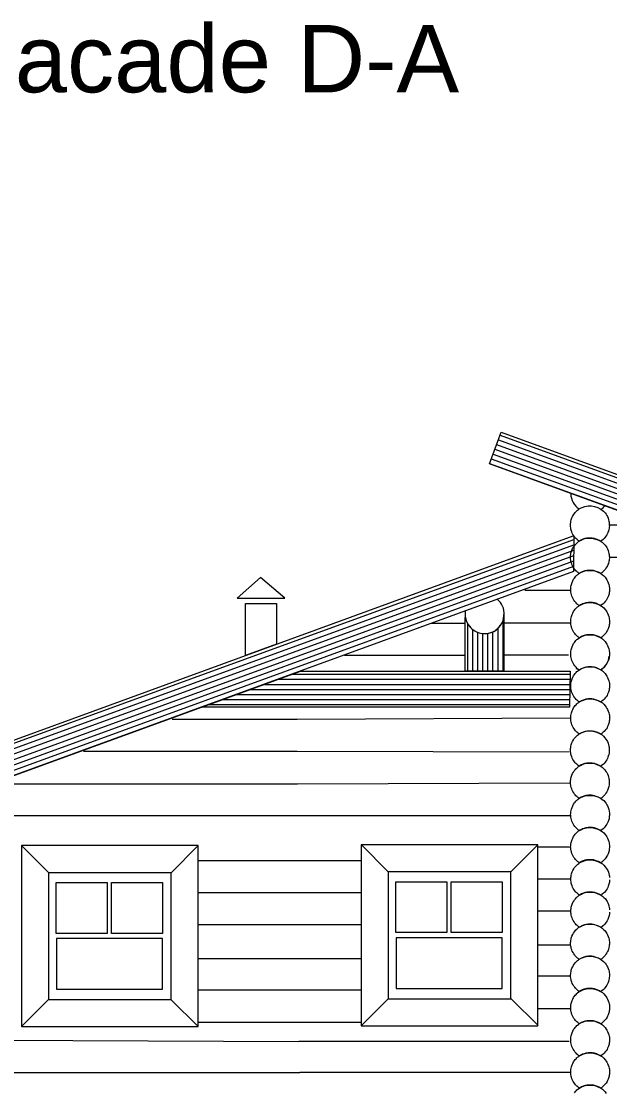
# Model space of a CAD drawing. Header units: millimetres. Extents: x 206455 to 265096, y 21531 to 53708.
# Drawn here: x 214325 to 218692, y 27155 to 35110 of the extents above; entities that cross this region are included whole.
import ezdxf

# ---------------------------------------------------------------- set-up
doc = ezdxf.new("R2010")
doc.units = ezdxf.units.MM
doc.layers.add('txt', color=7, linetype='Continuous', lineweight=13)
doc.layers.add('wall', color=5, linetype='Continuous')
doc.styles.get("Standard").update_dxf_attribs({"font": 'arial.ttf'})

msp = doc.modelspace()

# ---------------------------------------------------------------- hatches: boundary and pattern name
at = {"layer": 'wall', "linetype": 'Continuous', "lineweight": 0, "ltscale": 0.13}
h = msp.add_hatch(dxfattribs=at)
h.set_pattern_fill('ANSI31', color=253, scale=300, angle=335, style=0)
h.set_pattern_definition([(160, (328764.62, -335475.515), (12.8257554, 35.2384733), [])])
edge = h.paths.add_edge_path()
edge.add_line((217800.1, 31824.5), (217888.2, 32059.7))
edge.add_line((217888.2, 32059.7), (226026.8, 29097.7))
edge.add_line((226026.8, 29097.7), (226026.8, 28827.7))
edge.add_line((226026.8, 28827.7), (217800.3, 31824.5))
h = msp.add_hatch(dxfattribs=at)
h.set_pattern_fill('ANSI31', color=253, scale=300, angle=115, style=0)
h.set_pattern_definition([(20, (328765.513, -335464.96), (12.8257554, -35.2384733), [])])
edge = h.paths.add_edge_path()
edge.add_line((218427.8, 31283.9), (218425.6, 31024.4))
edge.add_line((218425.6, 31024.4), (211548.5, 28519))
edge.add_line((211548.5, 28519), (211548.5, 28780))
edge.add_line((211548.5, 28780), (218422.2, 31290.6))
h = msp.add_hatch(dxfattribs=at)
h.set_pattern_fill('ANSI31', color=253, scale=300, angle=45, style=0)
h.set_pattern_definition([(90, (108326.71, -335961.988), (-37.5, 2e-14), [])])
edge = h.paths.add_edge_path()
edge.add_line((217621.5, 30683.1), (217628, 30661.7))
edge.add_line((217628, 30661.7), (217640.4, 30634.1))
edge.add_line((217640.4, 30634.1), (217661.2, 30607.4))
edge.add_line((217661.2, 30607.4), (217680.5, 30590))
edge.add_line((217680.5, 30590), (217704.3, 30576.6))
edge.add_line((217704.3, 30576.6), (217725.2, 30568.9))
edge.add_line((217725.2, 30568.9), (217744.1, 30564.7))
edge.add_line((217744.1, 30564.7), (217764.7, 30563.5))
edge.add_line((217764.7, 30563.5), (217786.5, 30565))
edge.add_line((217786.5, 30565), (217811.2, 30571))
edge.add_line((217811.2, 30571), (217832.3, 30580))
edge.add_line((217832.3, 30580), (217852, 30592.4))
edge.add_line((217852, 30592.4), (217867.1, 30606))
edge.add_line((217867.1, 30606), (217881.6, 30623.2))
edge.add_line((217881.6, 30623.2), (217895, 30645.5))
edge.add_line((217895, 30645.5), (217901.3, 30661.5))
edge.add_line((217901.3, 30661.5), (217905.2, 30677.8))
edge.add_line((217905.2, 30677.8), (217908.3, 30699.6))
edge.add_line((217908.3, 30699.6), (217908.3, 30706.4))
edge.add_line((217908.3, 30706.4), (217908.3, 30284))
edge.add_line((217908.3, 30284), (217621.2, 30284.6))
edge.add_line((217621.2, 30284.6), (217621.2, 30683.3))
h = msp.add_hatch(dxfattribs=at)
h.set_pattern_fill('ANSI31', color=253, scale=300, angle=135, style=0)
h.set_pattern_definition([(180, (108326.71, -335475.515), (-2e-14, -37.5), [])])
edge = h.paths.add_edge_path()
edge.add_line((215664.2, 30018.2), (216398.5, 30284.1))
edge.add_line((216398.5, 30284.1), (218398.8, 30284.1))
edge.add_line((218398.8, 30284.1), (218395.9, 30018.1))
edge.add_line((218395.9, 30018.1), (215664.2, 30018.2))

# ---------------------------------------------------------------- linework, layer by layer
at = {"layer": 'wall', "color": 252, "linetype": 'Continuous', "lineweight": 5, "ltscale": 0.13}
for p, q in [((219054.9, 31368.8), (218690.4, 31368.8)), ((219179.6, 31129.6), (218692.1, 31129.6)), ((218062.7, 30885.4), (218405.2, 30885.4)), ((217367.3, 30640.9), (217621, 30640.9)), ((218399.6, 30640.9), (217900.9, 30640.9)), ((216724.9, 30403.5), (217620.9, 30403.5)), ((218386.9, 30403.5), (217909.1, 30403.5)), ((216373, 29926.1), (215444.4, 29926.1)), ((216373, 29688), (214785.7, 29688)), ((216376.1, 29445.5), (214134.9, 29445.5)), ((216379.3, 29210.7), (213470.6, 29210.7)), ((212968.9, 27548.9), (216385.6, 27535)), ((212970.6, 27304.3), (216391.5, 27304.3))]:
    msp.add_line(p, q, dxfattribs=at)
at = {"layer": 'wall', "color": 252, "linetype": 'Continuous', "lineweight": 5}
for p, q in [((218398.9, 29936), (216373, 29926.1)), ((218392.7, 29683.4), (216373, 29688)), ((218395.8, 29452.4), (216376.1, 29445.5)), ((218398.9, 29210.7), (216379.3, 29210.7)), ((218157.6, 28980.8), (218394.3, 28980.8)), ((216846.2, 28876.5), (215639.2, 28876.5)), ((218161.2, 28743.5), (218399.4, 28743.5)), ((216847.9, 28639.2), (215639.2, 28639.2)), ((218160.5, 28506.1), (218397.7, 28506.1)), ((216846.2, 28401.8), (215639.2, 28401.8)), ((218157.7, 28253.4), (218397.4, 28253.4)), ((216846.2, 28149.1), (215639.2, 28149.1)), ((218158.1, 28022.4), (218400.8, 28022.4)), ((215639.2, 27919.4), (216845.6, 27919.4)), ((218159.5, 27780.7), (218402.5, 27780.7)), ((216845.8, 27676.5), (215639.2, 27676.5)), ((218393.5, 27535), (216385.6, 27535)), ((218405.3, 27304), (216391.5, 27304))]:
    msp.add_line(p, q, dxfattribs=at)
at = {"layer": 'wall', "color": 250, "linetype": 'Continuous', "lineweight": 15, "ltscale": 0.13}
for points in [[(217800.1, 31824.5), (217888.2, 32059.7), (226026.8, 29097.7), (226026.8, 28827.7), (217800.3, 31824.5)], [(218427.8, 31283.9), (218425.6, 31024.4), (211548.5, 28519), (211548.5, 28780), (218422.2, 31290.6)], [(214326.5, 28990.1), (214525.7, 28788.7)], [(215436.8, 28787.9), (215637.5, 28989.9)], [(216849.3, 28996.1), (217048.6, 28794.8)], [(217959.7, 28793.9), (218160.3, 28995.9)], [(214526.1, 27845.3), (214326, 27645.3)], [(215437.7, 27845.1), (215638.2, 27646.5)], [(217049, 27851.4), (216848.9, 27651.3)], [(217960.6, 27851.1), (218161.1, 27652.5)]]:
    msp.add_lwpolyline(points, dxfattribs=at)
for points in [[(216101.3, 30981.3), (216101.3, 30981.3), (215926.3, 30826.4), (216279.8, 30826.4)], [(216218, 30484.6), (215988.1, 30400.9), (215988.1, 30787.6), (216218, 30787.6)], [(215637.8, 28989.9), (214325.9, 28989.9), (214325.9, 27645.2), (215637.8, 27645.2)], [(218160.7, 28996), (216848.7, 28996), (216848.7, 27651.2), (218160.7, 27651.2)], [(215437.5, 28788.4), (214525.8, 28788.4), (214525.8, 27845.4), (215437.5, 27845.4)], [(217960.3, 28794.4), (217048.7, 28794.4), (217048.7, 27851.5), (217960.3, 27851.5)], [(217484.1, 28343.8), (217106.4, 28343.8), (217106.4, 28720.8), (217484.1, 28720.8)], [(217894.7, 28343.4), (217517, 28343.4), (217517, 28720.3), (217894.7, 28720.3)], [(214961.3, 28337.7), (214583.6, 28337.7), (214583.6, 28714.7), (214961.3, 28714.7)], [(215371.9, 28337.3), (214994.1, 28337.3), (214994.1, 28714.3), (215371.9, 28714.3)], [(215371.9, 28299), (214585.1, 28299), (214585.1, 27923), (215371.9, 27923)], [(217894.8, 28305), (217107.9, 28305), (217107.9, 27929), (217894.8, 27929)]]:
    msp.add_lwpolyline(points, close=True, dxfattribs=at)
at = {"layer": 'wall', "color": 250, "linetype": 'Continuous', "lineweight": 0, "ltscale": 0.13}
for points in [[(217621.5, 30683.1), (217628, 30661.7), (217640.4, 30634.1), (217661.2, 30607.4), (217680.5, 30590), (217704.3, 30576.6), (217725.2, 30568.9), (217744.1, 30564.7), (217764.7, 30563.5), (217786.5, 30565), (217811.2, 30571), (217832.3, 30580), (217852, 30592.4), (217867.1, 30606), (217881.6, 30623.2), (217895, 30645.5), (217901.3, 30661.5), (217905.2, 30677.8), (217908.3, 30699.6), (217908.3, 30706.4), (217908.3, 30284), (217621.2, 30284.6), (217621.2, 30683.3)], [(215664.2, 30018.2), (215664.2, 30018.2), (216398.5, 30284.1), (218398.8, 30284.1), (218395.9, 30018.1), (215664.2, 30018.2)]]:
    msp.add_lwpolyline(points, dxfattribs=at)
at = {"layer": 'wall', "color": 250, "linetype": 'Continuous', "lineweight": 15, "ltscale": 100}
for points in [[(218466.2, 31250.3, 0), (218464.1, 31251.8, 0), (218460.9, 31254.1, 0), (218458.6, 31255.9, 0), (218454.2, 31259.5, 0), (218448.6, 31264.3, 0), (218443, 31269.6, 0), (218437.7, 31275.5, 0), (218432.9, 31281.6, 0), (218426.6, 31290.1, 0), (218420.8, 31300.3, 0), (218415.5, 31310.1, 0), (218411.6, 31319.9, 0), (218408, 31330.9, 0), (218405.7, 31339.7, 0), (218404.3, 31349.2, 0), (218403.1, 31358.7, 0), (218402.5, 31366.3, 0), (218402.8, 31376.4, 0), (218403.3, 31382.5, 0), (218403.9, 31389.3, 0), (218405.7, 31399.4, 0), (218407.7, 31408, 0), (218412.6, 31422.5, 0), (218418.1, 31433.9, 0), (218424, 31445.4, 0), (218430.9, 31455, 0), (218436.4, 31462.2, 0), (218441.9, 31468.3, 0), (218448.7, 31475.4, 0), (218453.6, 31479.6, 0), (218461.7, 31486, 0), (218467, 31489.8, 0), (218481.9, 31497.6, 0), (218489.2, 31501, 0), (218508.8, 31508, 0), (218532.4, 31511.8, 0), (218557.2, 31511.8, 0), (218580.7, 31507.9, 0), (218604.1, 31499.5, 0), (218623.5, 31490.8, 0), (218637.4, 31481.7, 0), (218647.7, 31472.4, 0), (218658.7, 31460.8, 0), (218666.2, 31450.1, 0), (218671.6, 31441.6, 0), (218676.3, 31432.7, 0), (218681.4, 31420.4, 0), (218685.6, 31407.7, 0), (218687.9, 31397.9, 0), (218689.3, 31391.3, 0), (218690.5, 31380.7, 0), (218690.6, 31372.7, 0), (218690.8, 31363.3, 0), (218689.7, 31354.4, 0), (218688.8, 31347, 0), (218687.3, 31337.9, 0), (218683.4, 31323.8, 0), (218680.6, 31316.9, 0), (218676.4, 31307.4, 0), (218672, 31298.3, 0), (218665, 31287.9, 0), (218659, 31280, 0), (218651.6, 31270.9, 0), (218644.3, 31263.7, 0), (218634, 31255.2, 0), (218627.5, 31250.6, 0), (218626.3, 31250.2, 0), (218623.2, 31252.2, 0), (218623.2, 31252.2, 0), (218618.9, 31254.2, 0), (218613.9, 31256.3, 0), (218609.2, 31258.4, 0), (218600.5, 31261.8, 0), (218593.2, 31264.7, 0), (218579.6, 31269.7, 0), (218572, 31271, 0), (218564.4, 31271.9, 0), (218558.1, 31272.8, 0), (218550.3, 31272.9, 0), (218541.8, 31272.8, 0), (218536.3, 31273, 0), (218531.3, 31272.6, 0), (218523.3, 31271.5, 0), (218515.6, 31270.2, 0), (218508.8, 31269, 0), (218502.1, 31266.6, 0), (218495.8, 31264.3, 0), (218488.9, 31262, 0), (218483, 31259.2, 0), (218474.4, 31254.7, 0), (218469.2, 31252, 0), (218466.2, 31250.3, 0), (218466.2, 31250.3, 0)], [(218466.3, 31011.4, 0), (218464.1, 31012.9, 0), (218460.9, 31015.1, 0), (218458.6, 31016.9, 0), (218454.2, 31020.6, 0), (218448.7, 31025.3, 0), (218443.1, 31030.7, 0), (218437.7, 31036.5, 0), (218433, 31042.6, 0), (218426.7, 31051.1, 0), (218420.8, 31061.3, 0), (218415.5, 31071.1, 0), (218411.6, 31080.9, 0), (218408, 31092, 0), (218405.8, 31100.7, 0), (218404.3, 31110.3, 0), (218403.1, 31119.7, 0), (218402.6, 31127.3, 0), (218402.8, 31137.4, 0), (218403.3, 31143.5, 0), (218403.9, 31150.3, 0), (218405.8, 31160.4, 0), (218407.7, 31169, 0), (218412.7, 31183.6, 0), (218418.2, 31194.9, 0), (218424, 31206.4, 0), (218430.9, 31216, 0), (218436.4, 31223.2, 0), (218441.9, 31229.3, 0), (218448.7, 31236.5, 0), (218453.6, 31240.6, 0), (218461.8, 31247.1, 0), (218467.1, 31250.8, 0), (218481.9, 31258.6, 0), (218489.3, 31262, 0), (218508.8, 31269, 0), (218532.5, 31272.8, 0), (218557.2, 31272.8, 0), (218580.7, 31268.9, 0), (218604.1, 31260.6, 0), (218623.5, 31251.9, 0), (218637.4, 31242.7, 0), (218647.8, 31233.4, 0), (218658.7, 31221.8, 0), (218666.2, 31211.2, 0), (218671.6, 31202.7, 0), (218676.3, 31193.7, 0), (218681.4, 31181.4, 0), (218685.6, 31168.8, 0), (218687.9, 31159, 0), (218689.3, 31152.3, 0), (218690.5, 31141.7, 0), (218690.7, 31133.7, 0), (218690.8, 31124.3, 0), (218689.7, 31115.4, 0), (218688.8, 31108, 0), (218687.3, 31099, 0), (218683.4, 31084.9, 0), (218680.6, 31077.9, 0), (218676.4, 31068.4, 0), (218672, 31059.4, 0), (218665, 31048.9, 0), (218659, 31041, 0), (218651.6, 31031.9, 0), (218644.3, 31024.7, 0), (218634, 31016.2, 0), (218627.5, 31011.6, 0), (218626.3, 31011.2, 0), (218623.2, 31013.2, 0), (218623.2, 31013.2, 0), (218618.9, 31015.2, 0), (218614, 31017.3, 0), (218609.2, 31019.4, 0), (218600.5, 31022.9, 0), (218593.2, 31025.7, 0), (218579.6, 31030.7, 0), (218572, 31032, 0), (218564.4, 31032.9, 0), (218558.1, 31033.8, 0), (218550.3, 31033.9, 0), (218541.9, 31033.8, 0), (218536.4, 31034, 0), (218531.3, 31033.6, 0), (218523.3, 31032.5, 0), (218515.6, 31031.2, 0), (218508.8, 31030, 0), (218502.1, 31027.6, 0), (218495.8, 31025.3, 0), (218488.9, 31023, 0), (218483, 31020.2, 0), (218474.5, 31015.8, 0), (218469.2, 31013, 0), (218466.3, 31011.4, 0), (218466.3, 31011.4, 0)], [(218467.4, 30772.1, 0), (218465.2, 30773.6, 0), (218462.1, 30775.9, 0), (218459.8, 30777.6, 0), (218455.4, 30781.3, 0), (218449.8, 30786.1, 0), (218444.2, 30791.4, 0), (218438.9, 30797.3, 0), (218434.1, 30803.4, 0), (218427.8, 30811.8, 0), (218422, 30822.1, 0), (218416.7, 30831.9, 0), (218412.8, 30841.7, 0), (218409.2, 30852.7, 0), (218406.9, 30861.5, 0), (218405.5, 30871, 0), (218404.3, 30880.5, 0), (218403.7, 30888, 0), (218404, 30898.2, 0), (218404.5, 30904.3, 0), (218405.1, 30911.1, 0), (218406.9, 30921.2, 0), (218408.9, 30929.7, 0), (218413.8, 30944.3, 0), (218419.3, 30955.7, 0), (218425.2, 30967.2, 0), (218432.1, 30976.8, 0), (218437.6, 30984, 0), (218443, 30990, 0), (218449.9, 30997.2, 0), (218454.8, 31001.4, 0), (218462.9, 31007.8, 0), (218468.2, 31011.6, 0), (218483.1, 31019.4, 0), (218490.4, 31022.8, 0), (218509.9, 31029.8, 0), (218533.6, 31033.6, 0), (218558.4, 31033.6, 0), (218581.9, 31029.7, 0), (218605.3, 31021.3, 0), (218624.7, 31012.6, 0), (218638.6, 31003.5, 0), (218648.9, 30994.2, 0), (218659.9, 30982.6, 0), (218667.4, 30971.9, 0), (218672.8, 30963.4, 0), (218677.4, 30954.5, 0), (218682.6, 30942.2, 0), (218686.8, 30929.5, 0), (218689.1, 30919.7, 0), (218690.5, 30913.1, 0), (218691.7, 30902.5, 0), (218691.8, 30894.5, 0), (218691.9, 30885, 0), (218690.8, 30876.2, 0), (218690, 30868.8, 0), (218688.5, 30859.7, 0), (218684.6, 30845.6, 0), (218681.8, 30838.7, 0), (218677.6, 30829.1, 0), (218673.1, 30820.1, 0), (218666.2, 30809.7, 0), (218660.2, 30801.7, 0), (218652.8, 30792.6, 0), (218645.5, 30785.5, 0), (218635.2, 30777, 0), (218628.7, 30772.3, 0), (218627.5, 30772, 0), (218624.4, 30773.9, 0), (218624.4, 30773.9, 0), (218620.1, 30776, 0), (218615.1, 30778.1, 0), (218610.4, 30780.1, 0), (218601.7, 30783.6, 0), (218594.4, 30786.5, 0), (218580.8, 30791.5, 0), (218573.1, 30792.7, 0), (218565.6, 30793.7, 0), (218559.3, 30794.5, 0), (218551.5, 30794.7, 0), (218543, 30794.5, 0), (218537.5, 30794.7, 0), (218532.5, 30794.4, 0), (218524.5, 30793.3, 0), (218516.8, 30792, 0), (218510, 30790.8, 0), (218503.2, 30788.4, 0), (218497, 30786.1, 0), (218490.1, 30783.8, 0), (218484.2, 30780.9, 0), (218475.6, 30776.5, 0), (218470.3, 30773.8, 0), (218467.4, 30772.1, 0), (218467.4, 30772.1, 0)], [(218467.4, 30533.2, 0), (218465.3, 30534.6, 0), (218462.1, 30536.9, 0), (218459.8, 30538.7, 0), (218455.4, 30542.3, 0), (218449.9, 30547.1, 0), (218444.3, 30552.4, 0), (218438.9, 30558.3, 0), (218434.1, 30564.4, 0), (218427.9, 30572.9, 0), (218422, 30583.1, 0), (218416.7, 30592.9, 0), (218412.8, 30602.7, 0), (218409.2, 30613.7, 0), (218406.9, 30622.5, 0), (218405.5, 30632, 0), (218404.3, 30641.5, 0), (218403.7, 30649.1, 0), (218404, 30659.2, 0), (218404.5, 30665.3, 0), (218405.1, 30672.1, 0), (218406.9, 30682.2, 0), (218408.9, 30690.8, 0), (218413.9, 30705.3, 0), (218419.4, 30716.7, 0), (218425.2, 30728.2, 0), (218432.1, 30737.8, 0), (218437.6, 30745, 0), (218443.1, 30751.1, 0), (218449.9, 30758.2, 0), (218454.8, 30762.4, 0), (218463, 30768.8, 0), (218468.3, 30772.6, 0), (218483.1, 30780.4, 0), (218490.5, 30783.8, 0), (218510, 30790.8, 0), (218533.7, 30794.6, 0), (218558.4, 30794.6, 0), (218581.9, 30790.7, 0), (218605.3, 30782.3, 0), (218624.7, 30773.6, 0), (218638.6, 30764.5, 0), (218648.9, 30755.2, 0), (218659.9, 30743.6, 0), (218667.4, 30733, 0), (218672.8, 30724.4, 0), (218677.5, 30715.5, 0), (218682.6, 30703.2, 0), (218686.8, 30690.5, 0), (218689.1, 30680.7, 0), (218690.5, 30674.1, 0), (218691.7, 30663.5, 0), (218691.8, 30655.5, 0), (218692, 30646.1, 0), (218690.9, 30637.2, 0), (218690, 30629.8, 0), (218688.5, 30620.7, 0), (218684.6, 30606.6, 0), (218681.8, 30599.7, 0), (218677.6, 30590.2, 0), (218673.2, 30581.1, 0), (218666.2, 30570.7, 0), (218660.2, 30562.8, 0), (218652.8, 30553.7, 0), (218645.5, 30546.5, 0), (218635.2, 30538, 0), (218628.7, 30533.4, 0), (218627.5, 30533, 0), (218624.4, 30535, 0), (218624.4, 30535, 0), (218620.1, 30537, 0), (218615.2, 30539.1, 0), (218610.4, 30541.2, 0), (218601.7, 30544.7, 0), (218594.4, 30547.5, 0), (218580.8, 30552.5, 0), (218573.2, 30553.8, 0), (218565.6, 30554.7, 0), (218559.3, 30555.6, 0), (218551.5, 30555.7, 0), (218543.1, 30555.6, 0), (218537.5, 30555.8, 0), (218532.5, 30555.4, 0), (218524.5, 30554.3, 0), (218516.8, 30553, 0), (218510, 30551.8, 0), (218503.3, 30549.4, 0), (218497, 30547.1, 0), (218490.1, 30544.8, 0), (218484.2, 30542, 0), (218475.6, 30537.5, 0), (218470.4, 30534.8, 0), (218467.4, 30533.2, 0), (218467.4, 30533.2, 0)], [(218467.5, 30294.2, 0), (218465.3, 30295.7, 0), (218462.1, 30297.9, 0), (218459.8, 30299.7, 0), (218455.5, 30303.4, 0), (218449.9, 30308.1, 0), (218444.3, 30313.5, 0), (218439, 30319.3, 0), (218434.2, 30325.4, 0), (218427.9, 30333.9, 0), (218422, 30344.1, 0), (218416.7, 30353.9, 0), (218412.8, 30363.7, 0), (218409.3, 30374.8, 0), (218407, 30383.5, 0), (218405.5, 30393.1, 0), (218404.3, 30402.5, 0), (218403.8, 30410.1, 0), (218404, 30420.2, 0), (218404.6, 30426.3, 0), (218405.2, 30433.1, 0), (218407, 30443.2, 0), (218409, 30451.8, 0), (218413.9, 30466.4, 0), (218419.4, 30477.7, 0), (218425.3, 30489.2, 0), (218432.1, 30498.8, 0), (218437.6, 30506, 0), (218443.1, 30512.1, 0), (218449.9, 30519.3, 0), (218454.8, 30523.4, 0), (218463, 30529.9, 0), (218468.3, 30533.6, 0), (218483.1, 30541.4, 0), (218490.5, 30544.8, 0), (218510, 30551.8, 0), (218533.7, 30555.6, 0), (218558.4, 30555.6, 0), (218582, 30551.7, 0), (218605.4, 30543.4, 0), (218624.8, 30534.7, 0), (218638.7, 30525.5, 0), (218649, 30516.2, 0), (218659.9, 30504.6, 0), (218667.4, 30494, 0), (218672.8, 30485.5, 0), (218677.5, 30476.5, 0), (218682.7, 30464.2, 0), (218686.8, 30451.6, 0), (218689.2, 30441.8, 0), (218690.5, 30435.1, 0), (218691.8, 30424.5, 0), (218691.9, 30416.5, 0), (218692, 30407.1, 0), (218690.9, 30398.2, 0), (218690, 30390.8, 0), (218688.6, 30381.8, 0), (218684.6, 30367.7, 0), (218681.8, 30360.7, 0), (218677.6, 30351.2, 0), (218673.2, 30342.2, 0), (218666.2, 30331.7, 0), (218660.2, 30323.8, 0), (218652.9, 30314.7, 0), (218645.5, 30307.5, 0), (218635.3, 30299, 0), (218628.7, 30294.4, 0), (218627.5, 30294, 0), (218624.4, 30296, 0), (218624.4, 30296, 0), (218620.1, 30298, 0), (218615.2, 30300.1, 0), (218610.5, 30302.2, 0), (218601.7, 30305.7, 0), (218594.4, 30308.5, 0), (218580.8, 30313.5, 0), (218573.2, 30314.8, 0), (218565.7, 30315.7, 0), (218559.4, 30316.6, 0), (218551.5, 30316.7, 0), (218543.1, 30316.6, 0), (218537.6, 30316.8, 0), (218532.6, 30316.4, 0), (218524.6, 30315.3, 0), (218516.8, 30314, 0), (218510.1, 30312.8, 0), (218503.3, 30310.4, 0), (218497, 30308.1, 0), (218490.1, 30305.8, 0), (218484.2, 30303, 0), (218475.7, 30298.6, 0), (218470.4, 30295.8, 0), (218467.5, 30294.2, 0), (218467.5, 30294.2, 0)], [(218467.8, 30056.3, 0), (218465.6, 30057.8, 0), (218462.4, 30060.1, 0), (218460.2, 30061.8, 0), (218455.8, 30065.5, 0), (218450.2, 30070.3, 0), (218444.6, 30075.6, 0), (218439.3, 30081.5, 0), (218434.5, 30087.6, 0), (218428.2, 30096, 0), (218422.4, 30106.3, 0), (218417, 30116.1, 0), (218413.2, 30125.9, 0), (218409.6, 30136.9, 0), (218407.3, 30145.7, 0), (218405.8, 30155.2, 0), (218404.6, 30164.7, 0), (218404.1, 30172.2, 0), (218404.4, 30182.4, 0), (218404.9, 30188.5, 0), (218405.5, 30195.3, 0), (218407.3, 30205.4, 0), (218409.3, 30214, 0), (218414.2, 30228.5, 0), (218419.7, 30239.9, 0), (218425.6, 30251.4, 0), (218432.4, 30261, 0), (218437.9, 30268.2, 0), (218443.4, 30274.2, 0), (218450.3, 30281.4, 0), (218455.2, 30285.6, 0), (218463.3, 30292, 0), (218468.6, 30295.8, 0), (218483.5, 30303.6, 0), (218490.8, 30307, 0), (218510.3, 30314, 0), (218534, 30317.8, 0), (218558.7, 30317.8, 0), (218582.3, 30313.9, 0), (218605.7, 30305.5, 0), (218625.1, 30296.8, 0), (218639, 30287.7, 0), (218649.3, 30278.4, 0), (218660.3, 30266.8, 0), (218667.8, 30256.1, 0), (218673.2, 30247.6, 0), (218677.8, 30238.7, 0), (218683, 30226.4, 0), (218687.2, 30213.7, 0), (218689.5, 30203.9, 0), (218690.9, 30197.3, 0), (218692.1, 30186.7, 0), (218692.2, 30178.7, 0), (218692.3, 30169.2, 0), (218691.2, 30160.4, 0), (218690.4, 30153, 0), (218688.9, 30143.9, 0), (218685, 30129.8, 0), (218682.2, 30122.9, 0), (218678, 30113.4, 0), (218673.5, 30104.3, 0), (218666.6, 30093.9, 0), (218660.6, 30085.9, 0), (218653.2, 30076.9, 0), (218645.8, 30069.7, 0), (218635.6, 30061.2, 0), (218629.1, 30056.6, 0), (218627.8, 30056.2, 0), (218624.8, 30058.2, 0), (218624.8, 30058.2, 0), (218620.5, 30060.2, 0), (218615.5, 30062.3, 0), (218610.8, 30064.4, 0), (218602, 30067.8, 0), (218594.8, 30070.7, 0), (218581.2, 30075.7, 0), (218573.5, 30076.9, 0), (218566, 30077.9, 0), (218559.7, 30078.8, 0), (218551.8, 30078.9, 0), (218543.4, 30078.8, 0), (218537.9, 30078.9, 0), (218532.9, 30078.6, 0), (218524.9, 30077.5, 0), (218517.2, 30076.2, 0), (218510.4, 30075, 0), (218503.6, 30072.6, 0), (218497.4, 30070.3, 0), (218490.4, 30068, 0), (218484.5, 30065.1, 0), (218476, 30060.7, 0), (218470.7, 30058, 0), (218467.8, 30056.3, 0), (218467.8, 30056.3, 0)], [(218467.9, 29817.4, 0), (218465.7, 29818.9, 0), (218462.5, 29821.1, 0), (218460.2, 29822.9, 0), (218455.9, 29826.5, 0), (218450.3, 29831.3, 0), (218444.7, 29836.7, 0), (218439.3, 29842.5, 0), (218434.6, 29848.6, 0), (218428.3, 29857.1, 0), (218422.4, 29867.3, 0), (218417.1, 29877.1, 0), (218413.2, 29886.9, 0), (218409.6, 29897.9, 0), (218407.4, 29906.7, 0), (218405.9, 29916.2, 0), (218404.7, 29925.7, 0), (218404.2, 29933.3, 0), (218404.4, 29943.4, 0), (218405, 29949.5, 0), (218405.5, 29956.3, 0), (218407.4, 29966.4, 0), (218409.3, 29975, 0), (218414.3, 29989.5, 0), (218419.8, 30000.9, 0), (218425.6, 30012.4, 0), (218432.5, 30022, 0), (218438, 30029.2, 0), (218443.5, 30035.3, 0), (218450.3, 30042.5, 0), (218455.2, 30046.6, 0), (218463.4, 30053, 0), (218468.7, 30056.8, 0), (218483.5, 30064.6, 0), (218490.9, 30068, 0), (218510.4, 30075, 0), (218534.1, 30078.8, 0), (218558.8, 30078.8, 0), (218582.3, 30074.9, 0), (218605.7, 30066.5, 0), (218625.1, 30057.8, 0), (218639, 30048.7, 0), (218649.4, 30039.4, 0), (218660.3, 30027.8, 0), (218667.8, 30017.2, 0), (218673.2, 30008.6, 0), (218677.9, 29999.7, 0), (218683, 29987.4, 0), (218687.2, 29974.8, 0), (218689.6, 29964.9, 0), (218690.9, 29958.3, 0), (218692.1, 29947.7, 0), (218692.3, 29939.7, 0), (218692.4, 29930.3, 0), (218691.3, 29921.4, 0), (218690.4, 29914, 0), (218688.9, 29904.9, 0), (218685, 29890.8, 0), (218682.2, 29883.9, 0), (218678, 29874.4, 0), (218673.6, 29865.3, 0), (218666.6, 29854.9, 0), (218660.6, 29847, 0), (218653.2, 29837.9, 0), (218645.9, 29830.7, 0), (218635.6, 29822.2, 0), (218629.1, 29817.6, 0), (218627.9, 29817.2, 0), (218624.8, 29819.2, 0), (218624.8, 29819.2, 0), (218620.5, 29821.2, 0), (218615.6, 29823.3, 0), (218610.8, 29825.4, 0), (218602.1, 29828.9, 0), (218594.8, 29831.7, 0), (218581.2, 29836.7, 0), (218573.6, 29838, 0), (218566, 29838.9, 0), (218559.7, 29839.8, 0), (218551.9, 29839.9, 0), (218543.5, 29839.8, 0), (218538, 29840, 0), (218532.9, 29839.6, 0), (218524.9, 29838.5, 0), (218517.2, 29837.2, 0), (218510.4, 29836, 0), (218503.7, 29833.6, 0), (218497.4, 29831.3, 0), (218490.5, 29829, 0), (218484.6, 29826.2, 0), (218476.1, 29821.7, 0), (218470.8, 29819, 0), (218467.9, 29817.4, 0), (218467.9, 29817.4, 0)], [(218466, 29579.5, 0), (218463.8, 29581, 0), (218460.6, 29583.2, 0), (218458.3, 29585, 0), (218454, 29588.7, 0), (218448.4, 29593.5, 0), (218442.8, 29598.8, 0), (218437.5, 29604.6, 0), (218432.7, 29610.8, 0), (218426.4, 29619.2, 0), (218420.5, 29629.4, 0), (218415.2, 29639.3, 0), (218411.3, 29649, 0), (218407.7, 29660.1, 0), (218405.5, 29668.9, 0), (218404, 29678.4, 0), (218402.8, 29687.8, 0), (218402.3, 29695.4, 0), (218402.5, 29705.6, 0), (218403.1, 29711.7, 0), (218403.7, 29718.5, 0), (218405.5, 29728.6, 0), (218407.5, 29737.1, 0), (218412.4, 29751.7, 0), (218417.9, 29763, 0), (218423.8, 29774.6, 0), (218430.6, 29784.1, 0), (218436.1, 29791.3, 0), (218441.6, 29797.4, 0), (218448.4, 29804.6, 0), (218453.3, 29808.7, 0), (218461.5, 29815.2, 0), (218466.8, 29819, 0), (218481.6, 29826.7, 0), (218489, 29830.2, 0), (218508.5, 29837.2, 0), (218532.2, 29841, 0), (218556.9, 29841, 0), (218580.5, 29837, 0), (218603.9, 29828.7, 0), (218623.2, 29820, 0), (218637.2, 29810.9, 0), (218647.5, 29801.5, 0), (218658.4, 29790, 0), (218665.9, 29779.3, 0), (218671.3, 29770.8, 0), (218676, 29761.8, 0), (218681.2, 29749.5, 0), (218685.3, 29736.9, 0), (218687.7, 29727.1, 0), (218689, 29720.4, 0), (218690.3, 29709.9, 0), (218690.4, 29701.8, 0), (218690.5, 29692.4, 0), (218689.4, 29683.6, 0), (218688.5, 29676.2, 0), (218687.1, 29667.1, 0), (218683.1, 29653, 0), (218680.3, 29646.1, 0), (218676.1, 29636.5, 0), (218671.7, 29627.5, 0), (218664.7, 29617, 0), (218658.7, 29609.1, 0), (218651.4, 29600, 0), (218644, 29592.9, 0), (218633.7, 29584.3, 0), (218627.2, 29579.7, 0), (218626, 29579.3, 0), (218622.9, 29581.3, 0), (218622.9, 29581.3, 0), (218618.6, 29583.3, 0), (218613.7, 29585.5, 0), (218609, 29587.5, 0), (218600.2, 29591, 0), (218592.9, 29593.8, 0), (218579.3, 29598.8, 0), (218571.7, 29600.1, 0), (218564.1, 29601, 0), (218557.8, 29601.9, 0), (218550, 29602.1, 0), (218541.6, 29601.9, 0), (218536.1, 29602.1, 0), (218531.1, 29601.8, 0), (218523, 29600.7, 0), (218515.3, 29599.4, 0), (218508.6, 29598.1, 0), (218501.8, 29595.7, 0), (218495.5, 29593.5, 0), (218488.6, 29591.1, 0), (218482.7, 29588.3, 0), (218474.2, 29583.9, 0), (218468.9, 29581.1, 0), (218466, 29579.5, 0), (218466, 29579.5, 0)], [(218466, 29340.5, 0), (218463.8, 29342, 0), (218460.6, 29344.3, 0), (218458.3, 29346, 0), (218454, 29349.7, 0), (218448.4, 29354.5, 0), (218442.8, 29359.8, 0), (218437.5, 29365.7, 0), (218432.7, 29371.8, 0), (218426.4, 29380.2, 0), (218420.5, 29390.4, 0), (218415.2, 29400.3, 0), (218411.4, 29410.1, 0), (218407.8, 29421.1, 0), (218405.5, 29429.9, 0), (218404, 29439.4, 0), (218402.8, 29448.8, 0), (218402.3, 29456.4, 0), (218402.6, 29466.6, 0), (218403.1, 29472.7, 0), (218403.7, 29479.5, 0), (218405.5, 29489.6, 0), (218407.5, 29498.1, 0), (218412.4, 29512.7, 0), (218417.9, 29524, 0), (218423.8, 29535.6, 0), (218430.6, 29545.2, 0), (218436.1, 29552.4, 0), (218441.6, 29558.4, 0), (218448.4, 29565.6, 0), (218453.4, 29569.8, 0), (218461.5, 29576.2, 0), (218466.8, 29580, 0), (218481.6, 29587.8, 0), (218489, 29591.2, 0), (218508.5, 29598.2, 0), (218532.2, 29602, 0), (218556.9, 29602, 0), (218580.5, 29598.1, 0), (218603.9, 29589.7, 0), (218623.3, 29581, 0), (218637.2, 29571.9, 0), (218647.5, 29562.6, 0), (218658.4, 29551, 0), (218665.9, 29540.3, 0), (218671.4, 29531.8, 0), (218676, 29522.8, 0), (218681.2, 29510.5, 0), (218685.4, 29497.9, 0), (218687.7, 29488.1, 0), (218689, 29481.4, 0), (218690.3, 29470.9, 0), (218690.4, 29462.9, 0), (218690.5, 29453.4, 0), (218689.4, 29444.6, 0), (218688.6, 29437.2, 0), (218687.1, 29428.1, 0), (218683.2, 29414, 0), (218680.3, 29407.1, 0), (218676.2, 29397.5, 0), (218671.7, 29388.5, 0), (218664.7, 29378, 0), (218658.7, 29370.1, 0), (218651.4, 29361, 0), (218644, 29353.9, 0), (218633.8, 29345.4, 0), (218627.2, 29340.7, 0), (218626, 29340.4, 0), (218622.9, 29342.3, 0), (218622.9, 29342.3, 0), (218618.6, 29344.4, 0), (218613.7, 29346.5, 0), (218609, 29348.5, 0), (218600.2, 29352, 0), (218592.9, 29354.8, 0), (218579.4, 29359.9, 0), (218571.7, 29361.1, 0), (218564.2, 29362.1, 0), (218557.9, 29362.9, 0), (218550, 29363.1, 0), (218541.6, 29362.9, 0), (218536.1, 29363.1, 0), (218531.1, 29362.8, 0), (218523.1, 29361.7, 0), (218515.4, 29360.4, 0), (218508.6, 29359.1, 0), (218501.8, 29356.7, 0), (218495.6, 29354.5, 0), (218488.6, 29352.1, 0), (218482.7, 29349.3, 0), (218474.2, 29344.9, 0), (218468.9, 29342.2, 0), (218466, 29340.5, 0), (218466, 29340.5, 0)], [(218467.2, 29101.3, 0), (218465, 29102.8, 0), (218461.8, 29105, 0), (218459.5, 29106.8, 0), (218455.2, 29110.5, 0), (218449.6, 29115.3, 0), (218444, 29120.6, 0), (218438.7, 29126.4, 0), (218433.9, 29132.5, 0), (218427.6, 29141, 0), (218421.7, 29151.2, 0), (218416.4, 29161.1, 0), (218412.5, 29170.8, 0), (218408.9, 29181.9, 0), (218406.7, 29190.6, 0), (218405.2, 29200.2, 0), (218404, 29209.6, 0), (218403.5, 29217.2, 0), (218403.7, 29227.3, 0), (218404.3, 29233.5, 0), (218404.8, 29240.2, 0), (218406.7, 29250.3, 0), (218408.7, 29258.9, 0), (218413.6, 29273.5, 0), (218419.1, 29284.8, 0), (218424.9, 29296.4, 0), (218431.8, 29305.9, 0), (218437.3, 29313.1, 0), (218442.8, 29319.2, 0), (218449.6, 29326.4, 0), (218454.5, 29330.5, 0), (218462.7, 29337, 0), (218468, 29340.7, 0), (218482.8, 29348.5, 0), (218490.2, 29352, 0), (218509.7, 29358.9, 0), (218533.4, 29362.7, 0), (218558.1, 29362.7, 0), (218581.7, 29358.8, 0), (218605, 29350.5, 0), (218624.4, 29341.8, 0), (218638.4, 29332.6, 0), (218648.7, 29323.3, 0), (218659.6, 29311.7, 0), (218667.1, 29301.1, 0), (218672.5, 29292.6, 0), (218677.2, 29283.6, 0), (218682.4, 29271.3, 0), (218686.5, 29258.7, 0), (218688.9, 29248.9, 0), (218690.2, 29242.2, 0), (218691.4, 29231.7, 0), (218691.6, 29223.6, 0), (218691.7, 29214.2, 0), (218690.6, 29205.4, 0), (218689.7, 29197.9, 0), (218688.3, 29188.9, 0), (218684.3, 29174.8, 0), (218681.5, 29167.9, 0), (218677.3, 29158.3, 0), (218672.9, 29149.3, 0), (218665.9, 29138.8, 0), (218659.9, 29130.9, 0), (218652.6, 29121.8, 0), (218645.2, 29114.6, 0), (218634.9, 29106.1, 0), (218628.4, 29101.5, 0), (218627.2, 29101.1, 0), (218624.1, 29103.1, 0), (218624.1, 29103.1, 0), (218619.8, 29105.1, 0), (218614.9, 29107.2, 0), (218610.1, 29109.3, 0), (218601.4, 29112.8, 0), (218594.1, 29115.6, 0), (218580.5, 29120.6, 0), (218572.9, 29121.9, 0), (218565.3, 29122.8, 0), (218559, 29123.7, 0), (218551.2, 29123.8, 0), (218542.8, 29123.7, 0), (218537.3, 29123.9, 0), (218532.3, 29123.5, 0), (218524.2, 29122.4, 0), (218516.5, 29121.1, 0), (218509.8, 29119.9, 0), (218503, 29117.5, 0), (218496.7, 29115.2, 0), (218489.8, 29112.9, 0), (218483.9, 29110.1, 0), (218475.4, 29105.7, 0), (218470.1, 29102.9, 0), (218467.2, 29101.3, 0), (218467.2, 29101.3, 0)], [(218467.2, 28862.3, 0), (218465, 28863.8, 0), (218461.8, 28866, 0), (218459.5, 28867.8, 0), (218455.2, 28871.5, 0), (218449.6, 28876.3, 0), (218444, 28881.6, 0), (218438.7, 28887.4, 0), (218433.9, 28893.6, 0), (218427.6, 28902, 0), (218421.7, 28912.2, 0), (218416.4, 28922.1, 0), (218412.5, 28931.8, 0), (218409, 28942.9, 0), (218406.7, 28951.7, 0), (218405.2, 28961.2, 0), (218404, 28970.6, 0), (218403.5, 28978.2, 0), (218403.8, 28988.4, 0), (218404.3, 28994.5, 0), (218404.9, 29001.3, 0), (218406.7, 29011.4, 0), (218408.7, 29019.9, 0), (218413.6, 29034.5, 0), (218419.1, 29045.8, 0), (218425, 29057.4, 0), (218431.8, 29067, 0), (218437.3, 29074.1, 0), (218442.8, 29080.2, 0), (218449.6, 29087.4, 0), (218454.6, 29091.6, 0), (218462.7, 29098, 0), (218468, 29101.8, 0), (218482.8, 29109.5, 0), (218490.2, 29113, 0), (218509.7, 29120, 0), (218533.4, 29123.8, 0), (218558.1, 29123.8, 0), (218581.7, 29119.8, 0), (218605.1, 29111.5, 0), (218624.5, 29102.8, 0), (218638.4, 29093.7, 0), (218648.7, 29084.3, 0), (218659.6, 29072.8, 0), (218667.1, 29062.1, 0), (218672.5, 29053.6, 0), (218677.2, 29044.6, 0), (218682.4, 29032.3, 0), (218686.5, 29019.7, 0), (218688.9, 29009.9, 0), (218690.2, 29003.2, 0), (218691.5, 28992.7, 0), (218691.6, 28984.6, 0), (218691.7, 28975.2, 0), (218690.6, 28966.4, 0), (218689.7, 28959, 0), (218688.3, 28949.9, 0), (218684.3, 28935.8, 0), (218681.5, 28928.9, 0), (218677.3, 28919.3, 0), (218672.9, 28910.3, 0), (218665.9, 28899.8, 0), (218659.9, 28891.9, 0), (218652.6, 28882.8, 0), (218645.2, 28875.7, 0), (218635, 28867.1, 0), (218628.4, 28862.5, 0), (218627.2, 28862.1, 0), (218624.1, 28864.1, 0), (218624.1, 28864.1, 0), (218619.8, 28866.2, 0), (218614.9, 28868.3, 0), (218610.2, 28870.3, 0), (218601.4, 28873.8, 0), (218594.1, 28876.6, 0), (218580.5, 28881.6, 0), (218572.9, 28882.9, 0), (218565.4, 28883.8, 0), (218559.1, 28884.7, 0), (218551.2, 28884.9, 0), (218542.8, 28884.7, 0), (218537.3, 28884.9, 0), (218532.3, 28884.6, 0), (218524.3, 28883.5, 0), (218516.5, 28882.2, 0), (218509.8, 28880.9, 0), (218503, 28878.5, 0), (218496.7, 28876.3, 0), (218489.8, 28873.9, 0), (218483.9, 28871.1, 0), (218475.4, 28866.7, 0), (218470.1, 28863.9, 0), (218467.2, 28862.3, 0), (218467.2, 28862.3, 0)], [(218468.5, 28621.7, 0), (218466.3, 28623.2, 0), (218463.1, 28625.4, 0), (218460.8, 28627.2, 0), (218456.5, 28630.9, 0), (218450.9, 28635.6, 0), (218445.3, 28641, 0), (218440, 28646.8, 0), (218435.2, 28652.9, 0), (218428.9, 28661.4, 0), (218423, 28671.6, 0), (218417.7, 28681.4, 0), (218413.8, 28691.2, 0), (218410.2, 28702.3, 0), (218408, 28711, 0), (218406.5, 28720.6, 0), (218405.3, 28730, 0), (218404.8, 28737.6, 0), (218405, 28747.7, 0), (218405.6, 28753.8, 0), (218406.2, 28760.6, 0), (218408, 28770.7, 0), (218410, 28779.3, 0), (218414.9, 28793.9, 0), (218420.4, 28805.2, 0), (218426.3, 28816.7, 0), (218433.1, 28826.3, 0), (218438.6, 28833.5, 0), (218444.1, 28839.6, 0), (218450.9, 28846.8, 0), (218455.8, 28850.9, 0), (218464, 28857.4, 0), (218469.3, 28861.1, 0), (218484.1, 28868.9, 0), (218491.5, 28872.3, 0), (218511, 28879.3, 0), (218534.7, 28883.1, 0), (218559.4, 28883.1, 0), (218583, 28879.2, 0), (218606.4, 28870.9, 0), (218625.7, 28862.2, 0), (218639.7, 28853, 0), (218650, 28843.7, 0), (218660.9, 28832.1, 0), (218668.4, 28821.5, 0), (218673.8, 28812.9, 0), (218678.5, 28804, 0), (218683.7, 28791.7, 0), (218687.8, 28779.1, 0), (218690.2, 28769.3, 0), (218691.5, 28762.6, 0), (218692.8, 28752, 0)], [(218693, 28734.6, 0), (218691.9, 28725.7, 0), (218691, 28718.3, 0), (218689.6, 28709.3, 0), (218685.6, 28695.2, 0), (218682.8, 28688.2, 0), (218678.6, 28678.7, 0), (218674.2, 28669.6, 0), (218667.2, 28659.2, 0), (218661.2, 28651.3, 0), (218653.9, 28642.2, 0), (218646.5, 28635, 0), (218636.2, 28626.5, 0), (218629.7, 28621.9, 0), (218628.5, 28621.5, 0), (218625.4, 28623.5, 0), (218625.4, 28623.5, 0), (218621.1, 28625.5, 0), (218616.2, 28627.6, 0), (218611.5, 28629.7, 0), (218602.7, 28633.2, 0), (218595.4, 28636, 0), (218581.8, 28641, 0), (218574.2, 28642.3, 0), (218566.6, 28643.2, 0), (218560.3, 28644.1, 0), (218552.5, 28644.2, 0), (218544.1, 28644.1, 0), (218538.6, 28644.3, 0), (218533.6, 28643.9, 0), (218525.6, 28642.8, 0), (218517.8, 28641.5, 0), (218511.1, 28640.3, 0), (218504.3, 28637.9, 0), (218498, 28635.6, 0), (218491.1, 28633.3, 0), (218485.2, 28630.5, 0), (218476.7, 28626.1, 0), (218471.4, 28623.3, 0), (218468.5, 28621.7, 0), (218468.5, 28621.7, 0)], [(218468.5, 28382.7, 0), (218466.3, 28384.2, 0), (218463.2, 28386.4, 0), (218460.9, 28388.2, 0), (218456.5, 28391.9, 0), (218450.9, 28396.7, 0), (218445.3, 28402, 0), (218440, 28407.8, 0), (218435.2, 28413.9, 0), (218428.9, 28422.4, 0), (218423.1, 28432.6, 0), (218417.7, 28442.5, 0), (218413.9, 28452.2, 0), (218410.3, 28463.3, 0), (218408, 28472, 0), (218406.5, 28481.6, 0), (218405.4, 28491, 0), (218404.8, 28498.6, 0), (218405.1, 28508.7, 0), (218405.6, 28514.9, 0), (218406.2, 28521.7, 0), (218408, 28531.8, 0), (218410, 28540.3, 0), (218414.9, 28554.9, 0), (218420.4, 28566.2, 0), (218426.3, 28577.8, 0), (218433.2, 28587.3, 0), (218438.6, 28594.5, 0), (218444.1, 28600.6, 0), (218451, 28607.8, 0), (218455.9, 28611.9, 0), (218464, 28618.4, 0), (218469.3, 28622.2, 0), (218484.2, 28629.9, 0), (218491.5, 28633.4, 0), (218511, 28640.4, 0), (218534.7, 28644.2, 0), (218559.4, 28644.2, 0), (218583, 28640.2, 0), (218606.4, 28631.9, 0), (218625.8, 28623.2, 0), (218639.7, 28614.1, 0), (218650, 28604.7, 0), (218661, 28593.1, 0), (218668.5, 28582.5, 0), (218673.9, 28574, 0), (218678.5, 28565, 0), (218683.7, 28552.7, 0), (218687.9, 28540.1, 0), (218690.2, 28530.3, 0), (218691.6, 28523.6, 0), (218692.8, 28513.1, 0)], [(218693, 28495.6, 0), (218691.9, 28486.8, 0), (218691.1, 28479.3, 0), (218689.6, 28470.3, 0), (218685.7, 28456.2, 0), (218682.9, 28449.3, 0), (218678.7, 28439.7, 0), (218674.2, 28430.7, 0), (218667.3, 28420.2, 0), (218661.3, 28412.3, 0), (218653.9, 28403.2, 0), (218646.5, 28396, 0), (218636.3, 28387.5, 0), (218629.8, 28382.9, 0), (218628.5, 28382.5, 0), (218625.5, 28384.5, 0), (218625.5, 28384.5, 0), (218621.2, 28386.5, 0), (218616.2, 28388.7, 0), (218611.5, 28390.7, 0), (218602.8, 28394.2, 0), (218595.5, 28397, 0), (218581.9, 28402, 0), (218574.2, 28403.3, 0), (218566.7, 28404.2, 0), (218560.4, 28405.1, 0), (218552.6, 28405.3, 0), (218544.1, 28405.1, 0), (218538.6, 28405.3, 0), (218533.6, 28404.9, 0), (218525.6, 28403.8, 0), (218517.9, 28402.6, 0), (218511.1, 28401.3, 0), (218504.3, 28398.9, 0), (218498.1, 28396.7, 0), (218491.2, 28394.3, 0), (218485.2, 28391.5, 0), (218476.7, 28387.1, 0), (218471.4, 28384.3, 0), (218468.5, 28382.7, 0), (218468.5, 28382.7, 0)], [(218466.6, 28144.8, 0), (218464.5, 28146.3, 0), (218461.3, 28148.6, 0), (218459, 28150.3, 0), (218454.6, 28154, 0), (218449, 28158.8, 0), (218443.5, 28164.1, 0), (218438.1, 28170, 0), (218433.3, 28176.1, 0), (218427, 28184.5, 0), (218421.2, 28194.8, 0), (218415.9, 28204.6, 0), (218412, 28214.4, 0), (218408.4, 28225.4, 0), (218406.1, 28234.2, 0), (218404.7, 28243.7, 0), (218403.5, 28253.1, 0), (218402.9, 28260.7, 0), (218403.2, 28270.9, 0), (218403.7, 28277, 0), (218404.3, 28283.8, 0), (218406.1, 28293.9, 0), (218408.1, 28302.4, 0), (218413.1, 28317, 0), (218418.5, 28328.4, 0), (218424.4, 28339.9, 0), (218431.3, 28349.5, 0), (218436.8, 28356.7, 0), (218442.3, 28362.7, 0), (218449.1, 28369.9, 0), (218454, 28374.1, 0), (218462.1, 28380.5, 0), (218467.4, 28384.3, 0), (218482.3, 28392.1, 0), (218489.6, 28395.5, 0), (218509.2, 28402.5, 0), (218532.8, 28406.3, 0), (218557.6, 28406.3, 0), (218581.1, 28402.4, 0), (218604.5, 28394, 0), (218623.9, 28385.3, 0), (218637.8, 28376.2, 0), (218648.1, 28366.9, 0), (218659.1, 28355.3, 0), (218666.6, 28344.6, 0), (218672, 28336.1, 0), (218676.7, 28327.1, 0), (218681.8, 28314.8, 0), (218686, 28302.2, 0), (218688.3, 28292.4, 0), (218689.7, 28285.7, 0), (218690.9, 28275.2, 0), (218691, 28267.2, 0), (218691.2, 28257.7, 0), (218690.1, 28248.9, 0), (218689.2, 28241.5, 0), (218687.7, 28232.4, 0), (218683.8, 28218.3, 0), (218681, 28211.4, 0), (218676.8, 28201.8, 0), (218672.4, 28192.8, 0), (218665.4, 28182.4, 0), (218659.4, 28174.4, 0), (218652, 28165.3, 0), (218644.7, 28158.2, 0), (218634.4, 28149.7, 0), (218627.9, 28145, 0), (218626.7, 28144.7, 0), (218623.6, 28146.6, 0), (218623.6, 28146.6, 0), (218619.3, 28148.7, 0), (218614.3, 28150.8, 0), (218609.6, 28152.8, 0), (218600.9, 28156.3, 0), (218593.6, 28159.1, 0), (218580, 28164.2, 0), (218572.4, 28165.4, 0), (218564.8, 28166.4, 0), (218558.5, 28167.2, 0), (218550.7, 28167.4, 0), (218542.2, 28167.2, 0), (218536.7, 28167.4, 0), (218531.7, 28167.1, 0), (218523.7, 28166, 0), (218516, 28164.7, 0), (218509.2, 28163.4, 0), (218502.5, 28161.1, 0), (218496.2, 28158.8, 0), (218489.3, 28156.5, 0), (218483.4, 28153.6, 0), (218474.8, 28149.2, 0), (218469.6, 28146.5, 0), (218466.6, 28144.8, 0), (218466.6, 28144.8, 0)], [(218466.7, 27905.8, 0), (218464.5, 27907.3, 0), (218461.3, 27909.6, 0), (218459, 27911.3, 0), (218454.7, 27915, 0), (218449.1, 27919.8, 0), (218443.5, 27925.1, 0), (218438.2, 27931, 0), (218433.4, 27937.1, 0), (218427.1, 27945.5, 0), (218421.2, 27955.8, 0), (218415.9, 27965.6, 0), (218412, 27975.4, 0), (218408.4, 27986.4, 0), (218406.2, 27995.2, 0), (218404.7, 28004.7, 0), (218403.5, 28014.2, 0), (218403, 28021.7, 0), (218403.2, 28031.9, 0), (218403.8, 28038, 0), (218404.3, 28044.8, 0), (218406.2, 28054.9, 0), (218408.2, 28063.5, 0), (218413.1, 28078, 0), (218418.6, 28089.4, 0), (218424.4, 28100.9, 0), (218431.3, 28110.5, 0), (218436.8, 28117.7, 0), (218442.3, 28123.7, 0), (218449.1, 28130.9, 0), (218454, 28135.1, 0), (218462.2, 28141.5, 0), (218467.5, 28145.3, 0), (218482.3, 28153.1, 0), (218489.7, 28156.5, 0), (218509.2, 28163.5, 0), (218532.9, 28167.3, 0), (218557.6, 28167.3, 0), (218581.2, 28163.4, 0), (218604.5, 28155, 0), (218623.9, 28146.3, 0), (218637.8, 28137.2, 0), (218648.2, 28127.9, 0), (218659.1, 28116.3, 0), (218666.6, 28105.6, 0), (218672, 28097.1, 0), (218676.7, 28088.2, 0), (218681.8, 28075.9, 0), (218686, 28063.2, 0), (218688.4, 28053.4, 0), (218689.7, 28046.8, 0), (218690.9, 28036.2, 0), (218691.1, 28028.2, 0), (218691.2, 28018.7, 0), (218690.1, 28009.9, 0), (218689.2, 28002.5, 0), (218687.7, 27993.4, 0), (218683.8, 27979.3, 0), (218681, 27972.4, 0), (218676.8, 27962.8, 0), (218672.4, 27953.8, 0), (218665.4, 27943.4, 0), (218659.4, 27935.4, 0), (218652, 27926.4, 0), (218644.7, 27919.2, 0), (218634.4, 27910.7, 0), (218627.9, 27906, 0), (218626.7, 27905.7, 0), (218623.6, 27907.7, 0), (218623.6, 27907.7, 0), (218619.3, 27909.7, 0), (218614.4, 27911.8, 0), (218609.6, 27913.9, 0), (218600.9, 27917.3, 0), (218593.6, 27920.2, 0), (218580, 27925.2, 0), (218572.4, 27926.4, 0), (218564.8, 27927.4, 0), (218558.5, 27928.3, 0), (218550.7, 27928.4, 0), (218542.3, 27928.3, 0), (218536.8, 27928.4, 0), (218531.7, 27928.1, 0), (218523.7, 27927, 0), (218516, 27925.7, 0), (218509.2, 27924.5, 0), (218502.5, 27922.1, 0), (218496.2, 27919.8, 0), (218489.3, 27917.5, 0), (218483.4, 27914.6, 0), (218474.9, 27910.2, 0), (218469.6, 27907.5, 0), (218466.7, 27905.8, 0), (218466.7, 27905.8, 0)], [(218467.8, 27666.6, 0), (218465.6, 27668.1, 0), (218462.5, 27670.3, 0), (218460.2, 27672.1, 0), (218455.8, 27675.8, 0), (218450.2, 27680.6, 0), (218444.6, 27685.9, 0), (218439.3, 27691.7, 0), (218434.5, 27697.9, 0), (218428.2, 27706.3, 0), (218422.4, 27716.5, 0), (218417.1, 27726.4, 0), (218413.2, 27736.2, 0), (218409.6, 27747.2, 0), (218407.3, 27756, 0), (218405.9, 27765.5, 0), (218404.7, 27774.9, 0), (218404.1, 27782.5, 0), (218404.4, 27792.7, 0), (218404.9, 27798.8, 0), (218405.5, 27805.6, 0), (218407.3, 27815.7, 0), (218409.3, 27824.2, 0), (218414.2, 27838.8, 0), (218419.7, 27850.1, 0), (218425.6, 27861.7, 0), (218432.5, 27871.3, 0), (218438, 27878.4, 0), (218443.4, 27884.5, 0), (218450.3, 27891.7, 0), (218455.2, 27895.9, 0), (218463.3, 27902.3, 0), (218468.6, 27906.1, 0), (218483.5, 27913.8, 0), (218490.8, 27917.3, 0), (218510.3, 27924.3, 0), (218534, 27928.1, 0), (218558.8, 27928.1, 0), (218582.3, 27924.1, 0), (218605.7, 27915.8, 0), (218625.1, 27907.1, 0), (218639, 27898, 0), (218649.3, 27888.7, 0), (218660.3, 27877.1, 0), (218667.8, 27866.4, 0), (218673.2, 27857.9, 0), (218677.9, 27848.9, 0), (218683, 27836.6, 0), (218687.2, 27824, 0), (218689.5, 27814.2, 0), (218690.9, 27807.5, 0), (218692.1, 27797, 0), (218692.2, 27788.9, 0), (218692.4, 27779.5, 0), (218691.2, 27770.7, 0), (218690.4, 27763.3, 0), (218688.9, 27754.2, 0), (218685, 27740.1, 0), (218682.2, 27733.2, 0), (218678, 27723.6, 0), (218673.5, 27714.6, 0), (218666.6, 27704.1, 0), (218660.6, 27696.2, 0), (218653.2, 27687.1, 0), (218645.9, 27680, 0), (218635.6, 27671.4, 0), (218629.1, 27666.8, 0), (218627.9, 27666.5, 0), (218624.8, 27668.4, 0), (218624.8, 27668.4, 0), (218620.5, 27670.5, 0), (218615.5, 27672.6, 0), (218610.8, 27674.6, 0), (218602.1, 27678.1, 0), (218594.8, 27680.9, 0), (218581.2, 27685.9, 0), (218573.6, 27687.2, 0), (218566, 27688.2, 0), (218559.7, 27689, 0), (218551.9, 27689.2, 0), (218543.4, 27689, 0), (218537.9, 27689.2, 0), (218532.9, 27688.9, 0), (218524.9, 27687.8, 0), (218517.2, 27686.5, 0), (218510.4, 27685.2, 0), (218503.6, 27682.8, 0), (218497.4, 27680.6, 0), (218490.5, 27678.2, 0), (218484.6, 27675.4, 0), (218476, 27671, 0), (218470.7, 27668.2, 0), (218467.8, 27666.6, 0), (218467.8, 27666.6, 0)], [(218467.9, 27427.6, 0), (218465.7, 27429.1, 0), (218462.5, 27431.4, 0), (218460.2, 27433.1, 0), (218455.8, 27436.8, 0), (218450.3, 27441.6, 0), (218444.7, 27446.9, 0), (218439.3, 27452.8, 0), (218434.6, 27458.9, 0), (218428.3, 27467.3, 0), (218422.4, 27477.6, 0), (218417.1, 27487.4, 0), (218413.2, 27497.2, 0), (218409.6, 27508.2, 0), (218407.4, 27517, 0), (218405.9, 27526.5, 0), (218404.7, 27535.9, 0), (218404.1, 27543.5, 0), (218404.4, 27553.7, 0), (218404.9, 27559.8, 0), (218405.5, 27566.6, 0), (218407.4, 27576.7, 0), (218409.3, 27585.2, 0), (218414.3, 27599.8, 0), (218419.8, 27611.2, 0), (218425.6, 27622.7, 0), (218432.5, 27632.3, 0), (218438, 27639.5, 0), (218443.5, 27645.5, 0), (218450.3, 27652.7, 0), (218455.2, 27656.9, 0), (218463.4, 27663.3, 0), (218468.7, 27667.1, 0), (218483.5, 27674.9, 0), (218490.9, 27678.3, 0), (218510.4, 27685.3, 0), (218534.1, 27689.1, 0), (218558.8, 27689.1, 0), (218582.3, 27685.2, 0), (218605.7, 27676.8, 0), (218625.1, 27668.1, 0), (218639, 27659, 0), (218649.3, 27649.7, 0), (218660.3, 27638.1, 0), (218667.8, 27627.4, 0), (218673.2, 27618.9, 0), (218677.9, 27610, 0), (218683, 27597.6, 0), (218687.2, 27585, 0), (218689.5, 27575.2, 0), (218690.9, 27568.5, 0), (218692.1, 27558, 0), (218692.3, 27550, 0), (218692.4, 27540.5, 0), (218691.3, 27531.7, 0), (218690.4, 27524.3, 0), (218688.9, 27515.2, 0), (218685, 27501.1, 0), (218682.2, 27494.2, 0), (218678, 27484.6, 0), (218673.6, 27475.6, 0), (218666.6, 27465.2, 0), (218660.6, 27457.2, 0), (218653.2, 27448.1, 0), (218645.9, 27441, 0), (218635.6, 27432.5, 0), (218629.1, 27427.8, 0), (218627.9, 27427.5, 0), (218624.8, 27429.4, 0), (218624.8, 27429.4, 0), (218620.5, 27431.5, 0), (218615.6, 27433.6, 0), (218610.8, 27435.6, 0), (218602.1, 27439.1, 0), (218594.8, 27441.9, 0), (218581.2, 27447, 0), (218573.6, 27448.2, 0), (218566, 27449.2, 0), (218559.7, 27450, 0), (218551.9, 27450.2, 0), (218543.5, 27450, 0), (218537.9, 27450.2, 0), (218532.9, 27449.9, 0), (218524.9, 27448.8, 0), (218517.2, 27447.5, 0), (218510.4, 27446.2, 0), (218503.7, 27443.9, 0), (218497.4, 27441.6, 0), (218490.5, 27439.3, 0), (218484.6, 27436.4, 0), (218476, 27432, 0), (218470.8, 27429.3, 0), (218467.9, 27427.6, 0), (218467.9, 27427.6, 0)], [(218467.9, 27188.6, 0), (218465.7, 27190.1, 0), (218462.5, 27192.4, 0), (218460.2, 27194.1, 0), (218455.9, 27197.8, 0), (218450.3, 27202.6, 0), (218444.7, 27207.9, 0), (218439.4, 27213.8, 0), (218434.6, 27219.9, 0), (218428.3, 27228.3, 0), (218422.4, 27238.6, 0), (218417.1, 27248.4, 0), (218413.2, 27258.2, 0), (218409.7, 27269.2, 0), (218407.4, 27278, 0), (218405.9, 27287.5, 0), (218404.7, 27297, 0), (218404.2, 27304.5, 0), (218404.5, 27314.7, 0), (218405, 27320.8, 0), (218405.6, 27327.6, 0), (218407.4, 27337.7, 0), (218409.4, 27346.3, 0), (218414.3, 27360.8, 0), (218419.8, 27372.2, 0), (218425.7, 27383.7, 0), (218432.5, 27393.3, 0), (218438, 27400.5, 0), (218443.5, 27406.5, 0), (218450.3, 27413.7, 0), (218455.3, 27417.9, 0), (218463.4, 27424.3, 0), (218468.7, 27428.1, 0), (218483.5, 27435.9, 0), (218490.9, 27439.3, 0), (218510.4, 27446.3, 0), (218534.1, 27450.1, 0), (218558.8, 27450.1, 0), (218582.4, 27446.2, 0), (218605.8, 27437.8, 0), (218625.2, 27429.1, 0), (218639.1, 27420, 0), (218649.4, 27410.7, 0), (218660.3, 27399.1, 0), (218667.8, 27388.4, 0), (218673.3, 27379.9, 0), (218677.9, 27371, 0), (218683.1, 27358.7, 0), (218687.3, 27346, 0), (218689.6, 27336.2, 0), (218690.9, 27329.6, 0), (218692.2, 27319, 0), (218692.3, 27311, 0), (218692.4, 27301.5, 0), (218691.3, 27292.7, 0), (218690.5, 27285.3, 0), (218689, 27276.2, 0), (218685.1, 27262.1, 0), (218682.2, 27255.2, 0), (218678.1, 27245.6, 0), (218673.6, 27236.6, 0), (218666.6, 27226.2, 0), (218660.6, 27218.2, 0), (218653.3, 27209.2, 0), (218645.9, 27202, 0), (218635.7, 27193.5, 0), (218629.1, 27188.8, 0), (218627.9, 27188.5, 0), (218624.8, 27190.5, 0), (218624.8, 27190.5, 0), (218620.5, 27192.5, 0), (218615.6, 27194.6, 0), (218610.9, 27196.7, 0), (218602.1, 27200.1, 0), (218594.8, 27203, 0), (218581.3, 27208, 0), (218573.6, 27209.2, 0), (218566.1, 27210.2, 0), (218559.8, 27211.1, 0), (218551.9, 27211.2, 0), (218543.5, 27211.1, 0), (218538, 27211.2, 0), (218533, 27210.9, 0), (218525, 27209.8, 0), (218517.2, 27208.5, 0), (218510.5, 27207.3, 0), (218503.7, 27204.9, 0), (218497.5, 27202.6, 0), (218490.5, 27200.3, 0), (218484.6, 27197.4, 0), (218476.1, 27193, 0), (218470.8, 27190.3, 0), (218467.9, 27188.6, 0), (218467.9, 27188.6, 0)], [(218432.5, 27154.3, 0), (218438, 27161.5, 0), (218443.5, 27167.6, 0), (218450.3, 27174.7, 0), (218455.2, 27178.9, 0), (218463.4, 27185.3, 0), (218468.7, 27189.1, 0), (218483.5, 27196.9, 0), (218490.9, 27200.3, 0), (218510.4, 27207.3, 0), (218534.1, 27211.1, 0), (218558.8, 27211.1, 0), (218582.4, 27207.2, 0), (218605.8, 27198.8, 0), (218625.1, 27190.1, 0), (218639.1, 27181, 0), (218649.4, 27171.7, 0), (218660.3, 27160.1, 0), (218667.8, 27149.5, 0)]]:
    msp.add_polyline3d(points, dxfattribs=at)
at = {"layer": 'wall', "color": 250, "linetype": 'Continuous', "lineweight": 15, "ltscale": 0.13}
for centre, radius, start, end in [((218542.7, 31605), 138.3, 180.90632, 236.57777), ((218594.3, 31555.4), 75.4, 296.51048, 325.58318), ((218550, 30412.6), 141.5, 303.71885, 353.68945), ((218491.3, 30364.9), 73.8, 231.41226, 250.89239)]:
    msp.add_arc(centre, radius, start, end, dxfattribs=at)
at = {"layer": 'wall', "color": 250, "linetype": 'Continuous', "lineweight": 15}
for centre, radius, start, end in [((217767.3, 30710), 142.7, 303.82648, 50.12802), ((217764.9, 30709.1), 145.3, 171.32319, 303.37813)]:
    msp.add_arc(centre, radius, start, end, dxfattribs=at)

# ---------------------------------------------------------------- texts
at = {"layer": 'txt', "color": 250, "linetype": 'Continuous', "lineweight": 15, "ltscale": 0.13}
msp.add_text('Facade D-A', height=500, dxfattribs=at).set_placement((213849.1, 34583.8))

doc.saveas('drawing.dxf')
